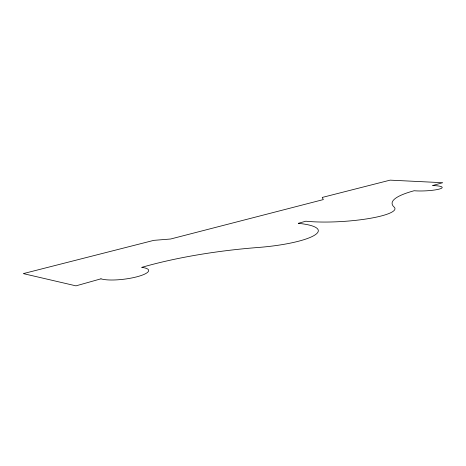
<?xml version="1.0" encoding="UTF-8"?>
<svg xmlns="http://www.w3.org/2000/svg" width="466" height="466" viewBox="0 0 466 466"><rect width="100%" height="100%" fill="white"/><g stroke="black" fill="none" stroke-linecap="round" stroke-linejoin="round"><path stroke-width="0.7" d="M100.959 278.831L75.975 285.856L23.3 273.612L153.838 240.351L170.626 239.011L323.322 199.588L322.216 197.444L390.118 180.144L442.7 182.707L432.617 185.544A16.974 2.621 -2.7 0 1 439.421 189.033A16.974 2.621 -2.7 0 1 414.14 190.74A129.175 21.5 -1.5 0 0 394.096 207.038A53.398 9.565 -3.6 0 1 367.627 218.752A53.398 9.565 -3.6 0 1 305.842 221.204L298.304 223.325A59.625 11.953 -4.7 0 1 314.358 235.336A59.625 11.953 -4.7 0 1 258.269 247.469A188.305 50.986 -5.1 0 0 141.711 267.368A25.479 5.732 -7.1 0 1 138.093 276.472A25.479 5.732 -7.1 0 1 100.959 278.831"/></g></svg>
